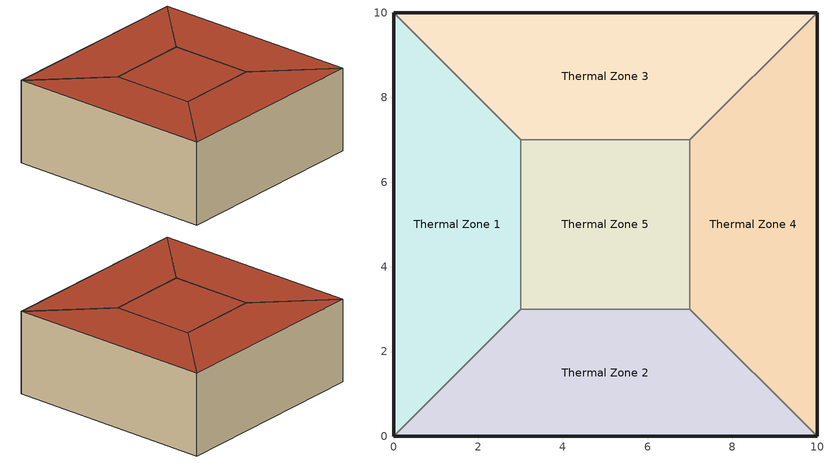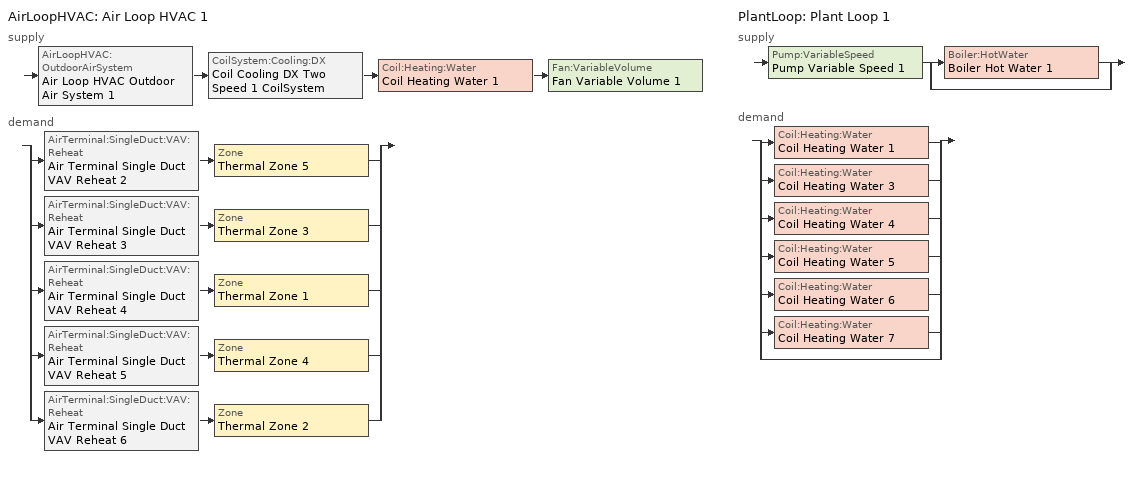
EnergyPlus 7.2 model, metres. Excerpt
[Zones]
Thermal Zone 1
 floor ground (000_ExtSlabCarpet_4in_ClimateZone 1-8): 0,0 0,10 3,7 3,3 z0
 wall outside (ASHRAE_189.1-2009_ExtWall_SteelFrame_ClimateZone 4-8): 0,10 0,0 z0:4
 wall to Thermal Zone 3 (000_Interior Wall): 3,7 0,10 z0:4
 wall to Thermal Zone 2 (000_Interior Wall): 0,0 3,3 z0:4
 wall to Thermal Zone 5 (000_Interior Wall): 3,3 3,7 z0:4
 roof outside (ASHRAE_189.1-2009_ExtRoof_IEAD_ClimateZone 2-5): 3,3 3,7 0,10 0,0 z4
Thermal Zone 5
 floor ground (000_ExtSlabCarpet_4in_ClimateZone 1-8): 3,3 3,7 7,7 7,3 z0
 wall to Thermal Zone 3 (000_Interior Wall): 7,7 3,7 z0:4
 wall to Thermal Zone 4 (000_Interior Wall): 7,3 7,7 z0:4
 wall to Thermal Zone 2 (000_Interior Wall): 3,3 7,3 z0:4
 roof outside (ASHRAE_189.1-2009_ExtRoof_IEAD_ClimateZone 2-5): 7,3 7,7 3,7 3,3 z4
Thermal Zone 4
 floor ground (000_ExtSlabCarpet_4in_ClimateZone 1-8): 10,10 10,0 7,3 7,7 z0
 wall outside (ASHRAE_189.1-2009_ExtWall_SteelFrame_ClimateZone 4-8): 10,0 10,10 z0:4
 wall to Thermal Zone 3 (000_Interior Wall): 10,10 7,7 z0:4
 wall to Thermal Zone 2 (000_Interior Wall): 7,3 10,0 z0:4
 roof outside (ASHRAE_189.1-2009_ExtRoof_IEAD_ClimateZone 2-5): 7,7 7,3 10,0 10,10 z4
Thermal Zone 2
 floor ground (000_ExtSlabCarpet_4in_ClimateZone 1-8): 10,0 0,0 3,3 7,3 z0
 wall outside (ASHRAE_189.1-2009_ExtWall_SteelFrame_ClimateZone 4-8): 0,0 10,0 z0:4
 roof outside (ASHRAE_189.1-2009_ExtRoof_IEAD_ClimateZone 2-5): 7,3 3,3 0,0 10,0 z4
Thermal Zone 3
 floor ground (000_ExtSlabCarpet_4in_ClimateZone 1-8): 0,10 10,10 7,7 3,7 z0
 wall outside (ASHRAE_189.1-2009_ExtWall_SteelFrame_ClimateZone 4-8): 10,10 0,10 z0:4
 roof outside (ASHRAE_189.1-2009_ExtRoof_IEAD_ClimateZone 2-5): 3,7 7,7 10,10 0,10 z4
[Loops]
AirLoopHVAC 'Air Loop HVAC 1'
 supply: AirLoopHVAC:OutdoorAirSystem 'Air Loop HVAC Outdoor Air System 1' > CoilSystem:Cooling:DX 'Coil Cooling DX Two Speed 1 CoilSystem' > Coil:Heating:Water 'Coil Heating Water 1' > Fan:VariableVolume 'Fan Variable Volume 1'
 demand: split
  | AirTerminal:SingleDuct:VAV:Reheat 'Air Terminal Single Duct VAV Reheat 2' > Zone 'Thermal Zone 5'
  | AirTerminal:SingleDuct:VAV:Reheat 'Air Terminal Single Duct VAV Reheat 3' > Zone 'Thermal Zone 3'
  | AirTerminal:SingleDuct:VAV:Reheat 'Air Terminal Single Duct VAV Reheat 4' > Zone 'Thermal Zone 1'
  | AirTerminal:SingleDuct:VAV:Reheat 'Air Terminal Single Duct VAV Reheat 5' > Zone 'Thermal Zone 4'
  | AirTerminal:SingleDuct:VAV:Reheat 'Air Terminal Single Duct VAV Reheat 6' > Zone 'Thermal Zone 2'
PlantLoop 'Plant Loop 1'
 supply: Pump:VariableSpeed 'Pump Variable Speed 1' > split
  | Boiler:HotWater 'Boiler Hot Water 1'
  | bypass
 demand: split
  | Coil:Heating:Water 'Coil Heating Water 1'
  | Coil:Heating:Water 'Coil Heating Water 3'
  | Coil:Heating:Water 'Coil Heating Water 4'
  | Coil:Heating:Water 'Coil Heating Water 5'
  | Coil:Heating:Water 'Coil Heating Water 6'
  | Coil:Heating:Water 'Coil Heating Water 7'
  | bypass
[Site:Location]
Philadelphia International Ap_PA_USA Design_Conditions: Latitude {deg}=39.87; Longitude {deg}=-75.23; Time Zone {hr}=-5; Elevation {m}=2
[SizingPeriod:DesignDay] Day of Month=21; Dry-Bulb Temperature Range Modifier Type=DefaultMultipliers; Barometric Pressure {Pa}=101301; Rain Indicator=No; Snow Indicator=No; Daylight Saving Time Indicator=No
Name | Month | Day Type | Maximum Dry-Bulb Temperature {C} | Daily Dry-Bulb Temperature Range {deltaC} | Humidity Condition Type | Wetbulb or DewPoint at Maximum Dry-Bulb {C} | Wind Speed {m/s} | Wind Direction {deg} | Solar Model Indicator | Sky Clearness | Enthalpy at Maximum Dry-Bulb {J/kg} | ASHRAE Clear Sky Optical Depth for Beam Irradiance (taub) | ASHRAE Clear Sky Optical Depth for Diffuse Irradiance (taud)
Philadelphia International Ap Ann Hum_n 99.6% Condns DP=>MCDB | 1 | WinterDesignDay | -8.7 | 0 | Dewpoint | -20.2 | 5.2 | 290 | ASHRAEClearSky | 0
Philadelphia International Ap Ann Clg .4% Condns Enth=>MDB | 7 | SummerDesignDay | 31.7 | 9.4 | Enthalpy |  | 5 | 240 | ASHRAETau |  | 79100 | 0.55 | 1.776
Philadelphia International Ap Ann Clg .4% Condns DB=>MWB | 7 | SummerDesignDay | 34 | 9.4 | Wetbulb | 24.1 | 5 | 240 | ASHRAETau |  |  | 0.55 | 1.776
Philadelphia International Ap Ann Clg 1% Condns Enth=>MDB | 7 | SummerDesignDay | 30 | 9.4 | Enthalpy |  | 5 | 240 | ASHRAETau |  | 75800 | 0.55 | 1.776
[Building]
Building 1
[Material] Thermal Absorptance=0.9
Name | Roughness | Thickness {m} | Conductivity {W/m-K} | Density {kg/m3} | Specific Heat {J/kg-K} | Solar Absorptance | Visible Absorptance
MAT-CC05 4 HW CONCRETE | Rough | 0.1016 | 1.311 | 2240 | 836.8 | 0.7 | 0.7
Metal Decking | MediumSmooth | 0.0015 | 45.006 | 7680 | 418.4 | 0.7 | 0.3
1/2IN Gypsum | Smooth | 0.0127 | 0.16 | 784.9 | 830 | 0.92 | 0.92
Roof Membrane | VeryRough | 0.0095 | 0.16 | 1121.29 | 1460 | 0.7 | 0.7
000_G01a 19mm gypsum board | MediumSmooth | 0.019 | 0.16 | 800 | 1090 | 0.7 | 0.7
Roof Insulation [21] | MediumRough | 0.2105 | 0.049 | 265 | 836.8 | 0.7 | 0.7
Wall Insulation [39] | MediumRough | 0.1184 | 0.045 | 265 | 836.8 | 0.7 | 0.7
[Material:AirGap]
000_F04 Wall air space resistance: Thermal Resistance {m2-K/W}=0.15
[Material:NoMass] Thermal Absorptance=0.9; Solar Absorptance=0.7
Name | Roughness | Thermal Resistance {m2-K/W} | Visible Absorptance
MAT-SHEATH | Rough | 0.3626 | 0.7
CP02 CARPET PAD | VeryRough | 0.2165 | 0.8
[Construction]
000_Interior Wall: 000_G01a 19mm gypsum board, 000_F04 Wall air space resistance, 000_G01a 19mm gypsum board
ASHRAE_189.1-2009_ExtWall_SteelFrame_ClimateZone 4-8: MAT-SHEATH, Wall Insulation [39], 1/2IN Gypsum
ASHRAE_189.1-2009_ExtRoof_IEAD_ClimateZone 2-5: Roof Membrane, Roof Insulation [21], Metal Decking
000_ExtSlabCarpet_4in_ClimateZone 1-8: MAT-CC05 4 HW CONCRETE, CP02 CARPET PAD
[AirLoopHVAC]
Air Loop HVAC 1: Design Supply Air Flow Rate {m3/s}=AutoSize
[Sizing:System]
Air Loop HVAC 1: Type of Load to Size On=Sensible; Design Outdoor Air Flow Rate {m3/s}=Autosize; Minimum System Air Flow Ratio=0.3; Preheat Design Temperature {C}=7; Preheat Design Humidity Ratio {kgWater/kgDryAir}=0.008; Precool Design Temperature {C}=12.8; Precool Design Humidity Ratio {kgWater/kgDryAir}=0.008; Central Cooling Design Supply Air Temperature {C}=12.8; Central Heating Design Supply Air Temperature {C}=12.8; Sizing Option=NonCoincident; 100% Outdoor Air in Cooling=Yes; 100% Outdoor Air in Heating=Yes; Central Cooling Design Supply Air Humidity Ratio {kgWater/kgDryAir}=0.0085; Central Heating Design Supply Air Humidity Ratio {kgWater/kgDryAir}=0.008; Cooling Design Air Flow Method=DesignDay; Cooling Design Air Flow Rate {m3/s}=0; Heating Design Air Flow Method=DesignDay; Heating Design Air Flow Rate {m3/s}=0; System Outdoor Air Method=ZoneSum
[Controller:WaterCoil]
Controller Water Coil 1: Control Variable=Temperature; Action=Normal; Actuator Variable=Flow; Controller Convergence Tolerance {deltaC}=Autosize; Maximum Actuated Flow {m3/s}=Autosize; Minimum Actuated Flow {m3/s}=1e-07
[AvailabilityManager:Scheduled]
Name | Schedule
AvailabilityManager:Scheduled {87bd0603-1d58-4dfb-8dcb-3cae73ae39a8} | Schedule:Compact {159b9e0f-52f8-42ae-b9ba-ddab7a7aeace}
AvailabilityManager:Scheduled {0a1d8265-cad0-4d24-beb3-35cb5464be33} | Schedule:Compact {47b2f3b7-3b40-41a6-b107-6718ca0571dd}
[Controller:OutdoorAir]
Controller Outdoor Air 1: Minimum Outdoor Air Flow Rate {m3/s}=Autosize; Maximum Outdoor Air Flow Rate {m3/s}=Autosize; Economizer Control Type=FixedDryBulb; Economizer Control Action Type=ModulateFlow; Economizer Maximum Limit Dry-Bulb Temperature {C}=30; Economizer Maximum Limit Enthalpy {J/kg}=64000; Economizer Minimum Limit Dry-Bulb Temperature {C}=-100; Lockout Type=NoLockout; Minimum Limit Type=FixedMinimum; High Humidity Control=No; Control High Indoor Humidity Based on Outdoor Humidity Ratio=Yes; Heat Recovery Bypass Control Type=BypassWhenOAFlowGreaterThanMinimum
[SetpointManager:MixedAir] Control Variable=Temperature
Setpoint Manager Mixed Air 3; Setpoint Manager Mixed Air 2; Setpoint Manager Mixed Air 1
[CoilSystem:Cooling:DX]
Coil Cooling DX Two Speed 1 CoilSystem: Availability Schedule=Always_On; Cooling Coil=Coil Cooling DX Two Speed 1
[Coil:Cooling:DX:TwoSpeed]
Coil Cooling DX Two Speed 1: Availability Schedule=Always_On; Rated High Speed Total Cooling Capacity {W}=Autosize; Rated High Speed Sensible Heat Ratio=Autosize; Rated High Speed COP {W/W}=5.5; Rated High Speed Air Flow Rate {m3/s}=Autosize; Total Cooling Capacity Function of Temperature Curve=Curve Biquadratic 1; Total Cooling Capacity Function of Flow Fraction Curve=Curve Quadratic 1; Energy Input Ratio Function of Temperature Curve=Curve Biquadratic 2; Energy Input Ratio Function of Flow Fraction Curve=Curve Quadratic 2; Part Load Fraction Correlation Curve=Curve Quadratic 3; Rated Low Speed Total Cooling Capacity {W}=Autosize; Rated Low Speed Sensible Heat Ratio=0.69; Rated Low Speed COP {W/W}=6.6; Rated Low Speed Air Flow Rate {m3/s}=Autosize; Low Speed Total Cooling Capacity Function of Temperature Curve=Curve Biquadratic 3; Low Speed Energy Input Ratio Function of Temperature Curve=Curve Biquadratic 4; Condenser Type=AirCooled; High Speed Evaporative Condenser Effectiveness=0; Low Speed Evaporative Condenser Effectiveness=0; Basin Heater Capacity {W/K}=10; Basin Heater Setpoint Temperature {C}=2
[Coil:Heating:Water] Availability Schedule=Always_On; U-Factor Times Area Value {W/K}=Autosize; Maximum Water Flow Rate {m3/s}=Autosize; Performance Input Method=UFactorTimesAreaAndDesignWaterFlowRate; Rated Capacity {W}=Autosize; Rated Inlet Water Temperature {C}=82.2; Rated Inlet Air Temperature {C}=16.6; Rated Outlet Water Temperature {C}=71.1; Rated Outlet Air Temperature {C}=32.2; Rated Ratio for Air and Water Convection=0.5
Coil Heating Water 1; Coil Heating Water 3; Coil Heating Water 4; Coil Heating Water 5; Coil Heating Water 6; Coil Heating Water 7
[Fan:VariableVolume]
Fan Variable Volume 1: Availability Schedule=Always_On; Fan Efficiency=0.5; Pressure Rise {Pa}=500; Maximum Flow Rate {m3/s}=AutoSize; Fan Power Minimum Flow Rate Input Method=FixedFlowRate; Fan Power Minimum Flow Fraction=0; Fan Power Minimum Air Flow Rate {m3/s}=0; Motor Efficiency=0.93; Motor In Airstream Fraction=1; Fan Power Coefficient 1=0.0407599; Fan Power Coefficient 2=0.088045; Fan Power Coefficient 3=-0.0729261; Fan Power Coefficient 4=0.94374; Fan Power Coefficient 5=0
[SetpointManager:Scheduled] Control Variable=Temperature
Name | Schedule
Setpoint Manager Scheduled 1 | Deck_Temperature
Setpoint Manager Scheduled 2 | Hot_Water_Temperature
[AirTerminal:SingleDuct:VAV:Reheat] Availability Schedule=Always_On; Maximum Air Flow Rate {m3/s}=Autosize; Zone Minimum Air Flow Input Method=Constant; Constant Minimum Air Flow Fraction=0.3; Fixed Minimum Air Flow Rate {m3/s}=0.3; Maximum Hot Water or Steam Flow Rate {m3/s}=Autosize; Minimum Hot Water or Steam Flow Rate {m3/s}=0; Convergence Tolerance=0.001; Damper Heating Action=Normal; Maximum Flow per Zone Floor Area During Reheat {m3/s-m2}=Autocalculate; Maximum Flow Fraction During Reheat=Autocalculate; Maximum Reheat Air Temperature {C}=35
Name | Reheat Coil
Air Terminal Single Duct VAV Reheat 2 | Coil Heating Water 3
Air Terminal Single Duct VAV Reheat 3 | Coil Heating Water 4
Air Terminal Single Duct VAV Reheat 4 | Coil Heating Water 5
Air Terminal Single Duct VAV Reheat 5 | Coil Heating Water 6
Air Terminal Single Duct VAV Reheat 6 | Coil Heating Water 7
[PlantLoop]
Plant Loop 1: Fluid Type=Water; Plant Equipment Operation Scheme=Plant Loop 1 Operation Scheme List; Maximum Loop Temperature {C}=100; Minimum Loop Temperature {C}=0; Maximum Loop Flow Rate {m3/s}=Autosize; Minimum Loop Flow Rate {m3/s}=0; Plant Loop Volume {m3}=Autocalculate; Load Distribution Scheme=Optimal
[PlantEquipmentOperationSchemes]
Plant Loop 1 Operation Scheme List: Control Scheme Object Type 1=PlantEquipmentOperation:HeatingLoad; Control Scheme Name 1=Plant Loop 1 Heating Operation Scheme; Control Scheme Schedule Name 1=Plant Loop 1 On Schedule
[PlantEquipmentOperation:HeatingLoad]
Plant Loop 1 Heating Operation Scheme: Load Range Lower Limit 1 {W}=0; Load Range Upper Limit 1 {W}=1000000000; Range Equipment List Name 1=Plant Loop 1 Heating Equipment List
[PlantEquipmentList]
Plant Loop 1 Heating Equipment List: Boiler:HotWater, Boiler Hot Water 1
[Sizing:Plant]
Plant Loop 1: Loop Type=Heating; Design Loop Exit Temperature {C}=82; Loop Design Temperature Difference {deltaC}=11
[Pump:VariableSpeed]
Pump Variable Speed 1: Rated Flow Rate {m3/s}=Autosize; Rated Pump Head {Pa}=179352; Rated Power Consumption {W}=Autosize; Motor Efficiency=0.9; Fraction of Motor Inefficiencies to Fluid Stream=0; Coefficient 1 of the Part Load Performance Curve=0; Coefficient 2 of the Part Load Performance Curve=1; Coefficient 3 of the Part Load Performance Curve=0; Coefficient 4 of the Part Load Performance Curve=0; Minimum Flow Rate {m3/s}=0; Pump Control Type=Intermittent
[Boiler:HotWater]
Boiler Hot Water 1: Fuel Type=NaturalGas; Nominal Capacity {W}=Autosize; Nominal Thermal Efficiency=0.66; Design Water Outlet Temperature {C}=82; Design Water Flow Rate {m3/s}=Autosize; Minimum Part Load Ratio=0; Maximum Part Load Ratio=1; Optimum Part Load Ratio=1; Water Outlet Upper Temperature Limit {C}=99; Boiler Flow Mode=ConstantFlow; Parasitic Electric Load {W}=0; Sizing Factor=1
[Zone]
Thermal Zone 1; Thermal Zone 5; Thermal Zone 4; Thermal Zone 2; Thermal Zone 3
[ZoneControl:Thermostat] Control Object Type 1=ThermostatSetpoint:DualSetpoint; Control Name 1=Thermostat Setpoint Dual Setpoint 1
Name | Zone or ZoneList | Control Type Schedule
Thermal Zone 1 Thermostat | Thermal Zone 1 | Thermal Zone 1 Thermostat Schedule
Thermal Zone 5 Thermostat | Thermal Zone 5 | Thermal Zone 5 Thermostat Schedule
Thermal Zone 4 Thermostat | Thermal Zone 4 | Thermal Zone 4 Thermostat Schedule
Thermal Zone 2 Thermostat | Thermal Zone 2 | Thermal Zone 2 Thermostat Schedule
Thermal Zone 3 Thermostat | Thermal Zone 3 | Thermal Zone 3 Thermostat Schedule
[ThermostatSetpoint:DualSetpoint]
Thermostat Setpoint Dual Setpoint 1: Heating Setpoint Temperature Schedule=Heating Sch; Cooling Setpoint Temperature Schedule=Cooling Sch
[Zone equipment]
Thermal Zone 1: Air Terminal Single Duct VAV Reheat 4
Thermal Zone 5: Air Terminal Single Duct VAV Reheat 2
Thermal Zone 4: Air Terminal Single Duct VAV Reheat 5
Thermal Zone 2: Air Terminal Single Duct VAV Reheat 6
Thermal Zone 3: Air Terminal Single Duct VAV Reheat 3
[Sizing:Zone] Zone Cooling Design Supply Air Temperature Input Method=SupplyAirTemperature; Zone Cooling Design Supply Air Temperature {C}=14; Zone Heating Design Supply Air Temperature Input Method=SupplyAirTemperature; Zone Heating Design Supply Air Temperature {C}=40; Zone Cooling Design Supply Air Humidity Ratio {kgWater/kgDryAir}=0.0085; Zone Heating Design Supply Air Humidity Ratio {kgWater/kgDryAir}=0.008; Cooling Design Air Flow Method=DesignDay; Cooling Design Air Flow Rate {m3/s}=0; Cooling Minimum Air Flow per Zone Floor Area {m3/s-m2}=0.000762; Cooling Minimum Air Flow {m3/s}=0; Cooling Minimum Air Flow Fraction=0; Heating Design Air Flow Method=DesignDay; Heating Design Air Flow Rate {m3/s}=0; Heating Maximum Air Flow per Zone Floor Area {m3/s-m2}=0.002032; Heating Maximum Air Flow {m3/s}=0.141576; Heating Maximum Air Flow Fraction=0.3
Thermal Zone 1; Thermal Zone 5; Thermal Zone 4; Thermal Zone 2; Thermal Zone 3
[Schedule:Day:Interval]
Deck_Temperature_Default; Deck_Temperature_Summer_Design_Day; Deck_Temperature_Winter_Design_Day: No, 24:00, 12.8
Always_On_Summer_Design_Day; Always_On_Default; Always_On_Winter_Design_Day: No, 24:00, 1
Cooling Sch Default: No, 24:00, 28
Hot_Water_Temperature_Default; Hot_Water_Temperature_Summer_Design_Day; Hot_Water_Temperature_Winter_Design_Day: No, 24:00, 67
Heating Sch Default: No, 24:00, 24
[Schedule:Week:Daily]
Schedule:Week:Daily {1a1953d4-cba8-4edd-a46a-6b80cf4dbfcc}: Always_On_Default, Always_On_Default, Always_On_Default, Always_On_Default, Always_On_Default, Always_On_Default, Always_On_Default, Always_On_Default, Always_On_Summer_Design_Day, Always_On_Winter_Design_Day, Always_On_Default, Always_On_Default
Schedule:Week:Daily {d08663fb-232d-4df1-af22-b16ba78f335d}: Heating Sch Default, Heating Sch Default, Heating Sch Default, Heating Sch Default, Heating Sch Default, Heating Sch Default, Heating Sch Default, Heating Sch Default, Heating Sch Default, Heating Sch Default, Heating Sch Default, Heating Sch Default
Schedule:Week:Daily {75e427df-6f7d-4696-822b-16656456e5f7}: Deck_Temperature_Default, Deck_Temperature_Default, Deck_Temperature_Default, Deck_Temperature_Default, Deck_Temperature_Default, Deck_Temperature_Default, Deck_Temperature_Default, Deck_Temperature_Default, Deck_Temperature_Summer_Design_Day, Deck_Temperature_Winter_Design_Day, Deck_Temperature_Default, Deck_Temperature_Default
Schedule:Week:Daily {0c3c0664-c081-4b05-8c42-ee230f3f674a}: Hot_Water_Temperature_Default, Hot_Water_Temperature_Default, Hot_Water_Temperature_Default, Hot_Water_Temperature_Default, Hot_Water_Temperature_Default, Hot_Water_Temperature_Default, Hot_Water_Temperature_Default, Hot_Water_Temperature_Default, Hot_Water_Temperature_Summer_Design_Day, Hot_Water_Temperature_Winter_Design_Day, Hot_Water_Temperature_Default, Hot_Water_Temperature_Default
Schedule:Week:Daily {886b03a8-6aa8-4480-b4e9-304413d5dca4}: Cooling Sch Default, Cooling Sch Default, Cooling Sch Default, Cooling Sch Default, Cooling Sch Default, Cooling Sch Default, Cooling Sch Default, Cooling Sch Default, Cooling Sch Default, Cooling Sch Default, Cooling Sch Default, Cooling Sch Default
[Schedule:Year]
Always_On: Schedule:Week:Daily {1a1953d4-cba8-4edd-a46a-6b80cf4dbfcc}, 1, 1, 12, 31
Heating Sch: Schedule:Week:Daily {d08663fb-232d-4df1-af22-b16ba78f335d}, 1, 1, 12, 31
Deck_Temperature: Schedule:Week:Daily {75e427df-6f7d-4696-822b-16656456e5f7}, 1, 1, 12, 31
Hot_Water_Temperature: Schedule:Week:Daily {0c3c0664-c081-4b05-8c42-ee230f3f674a}, 1, 1, 12, 31
Cooling Sch: Schedule:Week:Daily {886b03a8-6aa8-4480-b4e9-304413d5dca4}, 1, 1, 12, 31
[Schedule:Compact]
Schedule:Compact {159b9e0f-52f8-42ae-b9ba-ddab7a7aeace}; Schedule:Compact {47b2f3b7-3b40-41a6-b107-6718ca0571dd}; Plant Loop 1 On Schedule: Through: 12/31, For: AllDays, Until: 24:00, 1
Thermal Zone 1 Thermostat Schedule; Thermal Zone 5 Thermostat Schedule; Thermal Zone 4 Thermostat Schedule; Thermal Zone 2 Thermostat Schedule; Thermal Zone 3 Thermostat Schedule: Through: 12/31, For: AllDays, Until: 24:00, 4
[Curve:Biquadratic]
Name | Coefficient1 Constant | Coefficient2 x | Coefficient3 x**2 | Coefficient4 y | Coefficient5 y**2 | Coefficient6 x*y | Minimum Value of x {BasedOnField A2} | Maximum Value of x {BasedOnField A2} | Minimum Value of y {BasedOnField A3} | Maximum Value of y {BasedOnField A3}
Curve Biquadratic 1 | 0.42415 | 0.04426 | -0.00042 | 0.00333 | -8e-05 | -0.00021 | 17 | 22 | 13 | 46
Curve Biquadratic 2 | 1.23649 | -0.02431 | 0.00057 | -0.01434 | 0.00063 | -0.00038 | 17 | 22 | 13 | 46
Curve Biquadratic 3; Curve Biquadratic 4 | 0 | 0 | 0 | 0 | 0 | 0 | 0 | 1 | 0 | 1
[Curve:Quadratic]
Name | Coefficient1 Constant | Coefficient2 x | Coefficient3 x**2 | Minimum Value of x {BasedOnField A2} | Maximum Value of x {BasedOnField A2}
Curve Quadratic 1 | 0.77136 | 0.34053 | -0.11088 | 0.75918 | 1.13877
Curve Quadratic 2 | 1.2055 | -0.32953 | 0.12308 | 0.75918 | 1.13877
Curve Quadratic 3 | 0.771 | 0.229 | 0 | 0 | 1
